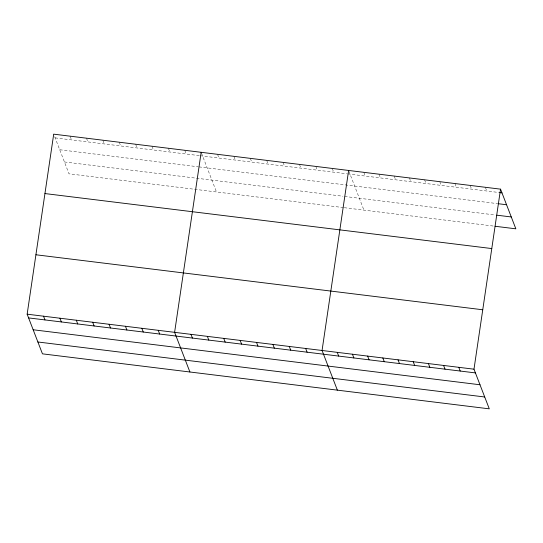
<?xml version="1.0" encoding="UTF-8"?>
<svg xmlns="http://www.w3.org/2000/svg" width="543" height="543" viewBox="0 0 543 543"><rect width="100%" height="100%" fill="white"/><g stroke="black" fill="none" stroke-linecap="round" stroke-linejoin="round"><path stroke-width="0.41" stroke-dasharray="2.71 2.04" d="M55.148 137.881L199.329 155.631M200.15 155.732L346.78 173.78M347.601 173.882L498.786 192.487M59.723 149.739L198.168 166.782M198.989 166.884L497.761 203.659M64.441 161.957L342.966 196.24M344.608 196.444L495.284 214.994M343.447 207.596L69.015 173.814L53.709 134.155M344.269 207.697L494.259 226.159M485.354 187.287L486.793 191.014M470.163 185.414L471.602 189.14M454.966 183.548L456.405 187.274M439.776 181.674L441.215 185.401M424.585 179.808L426.024 183.534M409.388 177.934L410.827 181.661M394.198 176.068L395.637 179.794M379.007 174.194L380.446 177.921M363.817 172.328L365.256 176.054M348.911 171.201L363.925 210.121M332.241 168.439L333.673 172.165M315.856 166.423L317.295 170.149M299.471 164.407L300.91 168.133M283.086 162.391L284.525 166.117M266.701 160.375L268.14 164.101M250.316 158.352L251.755 162.085M233.938 156.336L235.37 160.063M217.553 154.321L218.992 158.047M201.453 153.051L216.474 191.971M184.783 150.289L186.222 154.015M168.398 148.273L169.837 151.999M152.013 146.257L153.452 149.983M135.635 144.241L137.067 147.968M119.25 142.218L120.689 145.952M102.865 140.203L104.304 143.929M86.48 138.187L87.918 141.913M70.095 136.171L71.533 139.897"/><path stroke-width="0.81" d="M500.544 189.154L473.985 369.186L489.291 408.845L42.456 353.846L27.15 314.18L53.709 134.155L500.544 189.154L515.85 228.82L495.06 226.261M201.168 152.305L174.608 332.33L189.907 371.996M348.62 170.454L322.06 350.479L337.366 390.145M499.587 192.589L501.983 192.88M498.562 203.761L506.558 204.745M496.879 215.191L511.275 216.962M44.947 193.566L491.782 248.565M35.913 254.769L482.747 309.775M27.15 314.18L473.985 369.186M28.589 317.906L475.424 372.912M33.164 329.764L479.998 384.77M37.881 341.988L484.709 396.987M458.794 367.312L460.226 371.039M443.597 365.446L445.036 369.172M428.407 363.572L429.846 367.299M413.216 361.699L414.655 365.432M398.019 359.833L399.458 363.559M382.829 357.959L384.268 361.692M367.638 356.093L369.077 359.819M352.448 354.219L353.88 357.952M337.251 352.353L338.689 356.079M305.675 348.463L307.114 352.19M289.29 346.448L290.729 350.174M272.912 344.432L274.344 348.158M256.527 342.416L257.966 346.142M240.142 340.4L241.581 344.126M223.757 338.384L225.196 342.11M207.372 336.368L208.811 340.094M190.987 334.345L192.426 338.079M158.223 330.314L159.662 334.04M141.838 328.298L143.277 332.024M125.453 326.282L126.892 330.008M109.068 324.266L110.507 327.992M92.683 322.25L94.122 325.976M76.305 320.234L77.737 323.961M59.92 318.212L61.359 321.945M43.535 316.196L44.974 319.922"/></g></svg>
